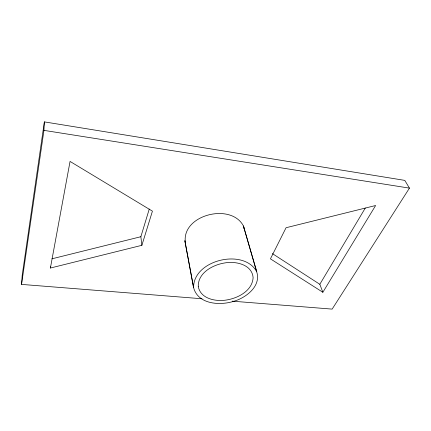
<?xml version="1.0" encoding="UTF-8"?>
<svg xmlns="http://www.w3.org/2000/svg" width="431" height="431" viewBox="0 0 431 431"><rect width="100%" height="100%" fill="white"/><g stroke="black" fill="none" stroke-linecap="round" stroke-linejoin="round"><path stroke-width="0.65" d="M50.4 268.034L70.059 161.426L152.434 211.142L141.874 245.314L50.4 268.034L50.432 266.762M184.813 240.633L193.573 287.547C197.98 304.658 220.505 305.789 234.507 301.08C246.629 297.32 261.574 285.699 256.58 271.46L243.423 225.963C230.897 202.101 180.567 215.166 185.502 243.132M202.004 298.758L21.55 284.401L43.94 130.367L44.355 121.887L404.79 180.384L409.45 188.121L332.145 309.113L232.19 301.161M193.573 287.547L184.915 240.994M21.55 284.401L22.191 275.404L44.355 121.887M141.874 245.314L140.862 236.716L149.266 209.051M322.857 292.277L270.431 258.853L286.065 227.724L375.633 205.506L322.857 292.277L319.824 284.298L365.294 208.049M51.952 258.81L140.862 236.716M43.94 130.367L409.45 188.121M272.354 253.584L319.824 284.298M256.784 271.783L243.423 225.963M193.594 287.17C193.632 260.022 243.563 248.014 256.58 271.46M243.709 226.658L244.048 228.478M198.249 286.426C200.447 299.017 216.184 301.878 226.862 299.944C238.391 297.999 252.28 290.688 253.121 277.683C252.119 264.402 235.515 260.917 224.637 262.964C212.79 264.849 197.958 272.775 198.249 286.426"/></g></svg>
